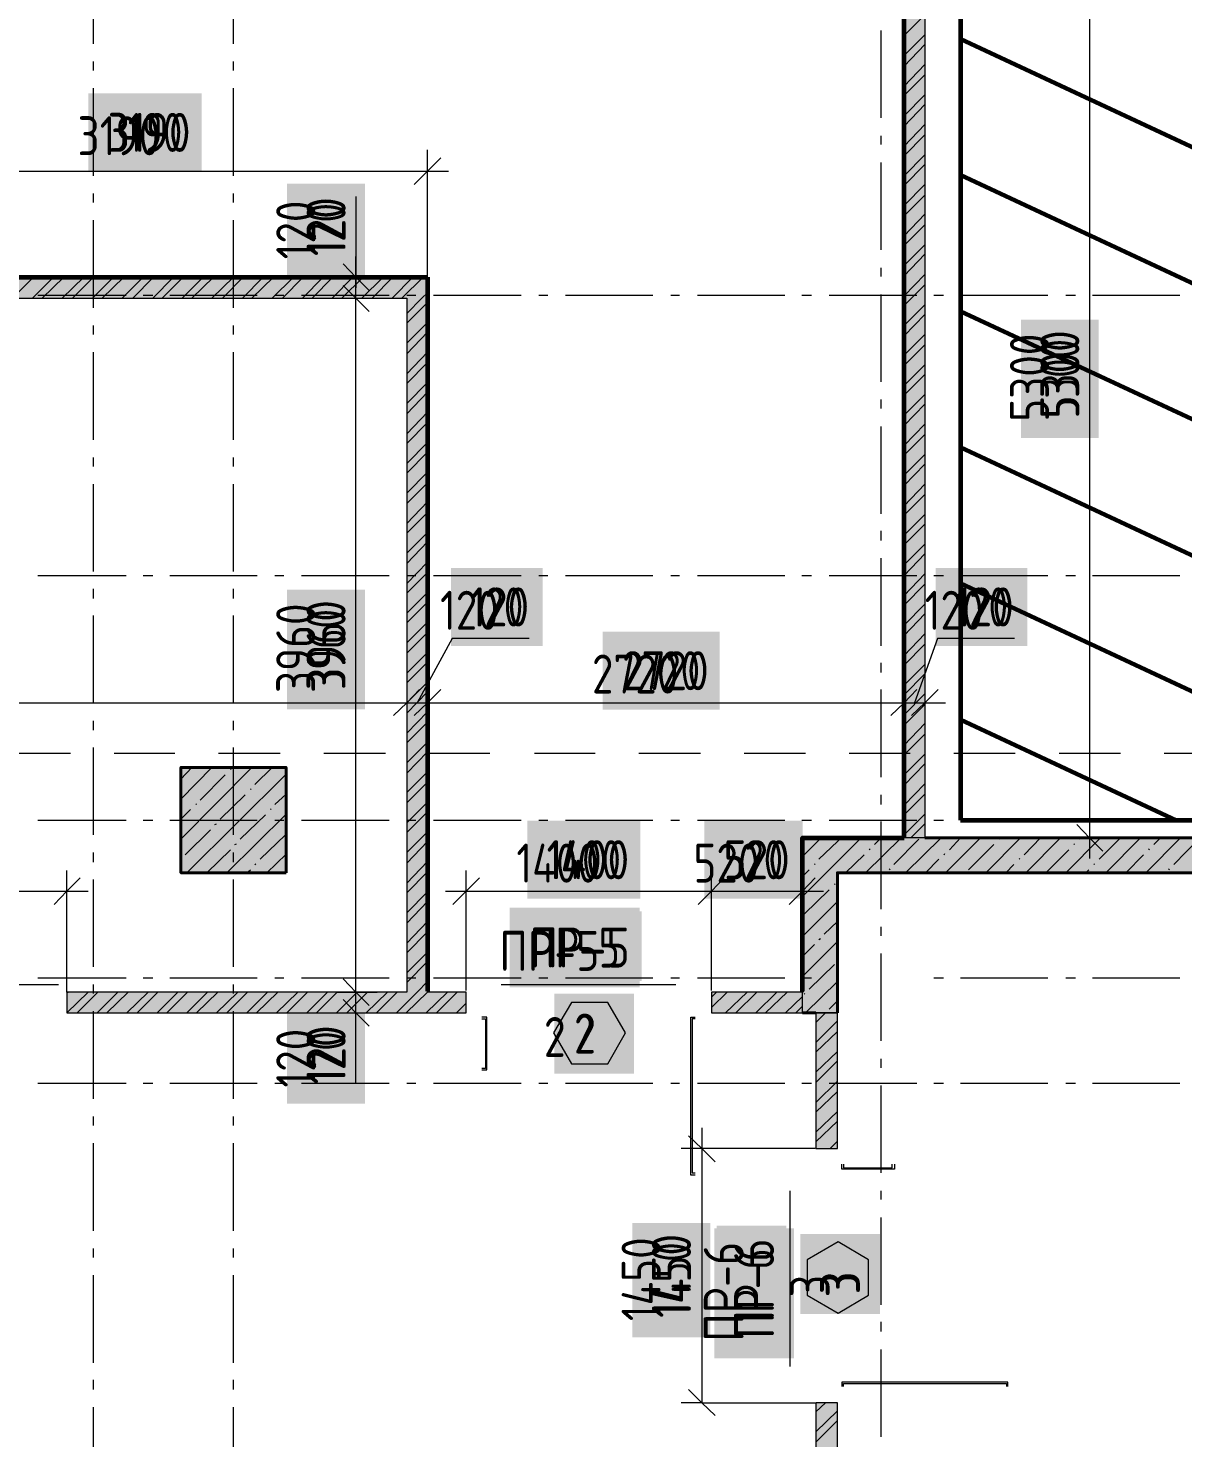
# Model space of a CAD drawing. Header units: millimetres. Extents: x -164500 to 426394, y -23753 to 102118.
# Drawn here: x -108898 to -102297, y 9044 to 17098 of the extents above; entities that cross this region are included whole.
import ezdxf

# ---------------------------------------------------------------- set-up
doc = ezdxf.new("R2010")
doc.units = ezdxf.units.MM
doc.layers.add('0) шлифовка', color=5, linetype='Continuous', lineweight=60)
doc.layers.add('192 подвал стенки 0.2м гидроиз', color=6, linetype='Continuous', lineweight=60)
doc.layers.add('PDF _Геометрия', color=7, linetype='Continuous', true_color=0x1f1f1f)
doc.layers.add('PDF _Сплошная заливка', color=7, linetype='Continuous', true_color=0xffffff)
doc.layers.add('PDF _Текст', color=7, linetype='Continuous')
doc.styles.get("Standard").update_dxf_attribs({"font": 'ГОСТ тип А.ttf'})
doc.styles.add('СПДС', font='ГОСТ тип А.ttf', dxfattribs={"width": 0.9})
doc.linetypes.add('зигзаг', pattern='A,0.00254,-5.08,[131,ltypeshp.shx,S=5.08,R=0,X=-5.08,Y=0],-10.16,[131,ltypeshp.shx,S=5.08,R=180,X=5.08,Y=0],-5.08', length=20.32254)

msp = doc.modelspace()

# ---------------------------------------------------------------- hatches: boundary and pattern name
at = {"layer": '0) шлифовка', "true_color": 0x2776bb}
h = msp.add_hatch(dxfattribs=at)
h.set_pattern_fill('ANSI31', color=152, scale=222, angle=110)
h.set_pattern_definition([(155, (205553.1, 26879), (-297.8825, -638.811), [])])
h.paths.add_polyline_path([(-103568.231, 12573.656), (-87622.634, 12573.656), (-87622.634, 27392.385), (-103568.231, 27392.385)])
at = {"layer": 'PDF _Сплошная заливка', "linetype": 'зигзаг', "transparency": 33554559}
h = msp.add_hatch(color=256, dxfattribs=at)
h.paths.add_polyline_path([(-103771.592, 17775.886), (-103890.193, 17775.886), (-103890.193, 12471.984), (-103771.592, 12471.984)])
h.paths.add_polyline_path([(-103890.193, 23448.35), (-103771.592, 23448.35), (-103771.592, 27464.403), (-103890.193, 27464.403)])
h.paths.add_polyline_path([(-103890.193, 17780.122), (-103771.592, 17780.122), (-103771.592, 23444.113), (-103890.193, 23444.113)])
h = msp.add_hatch(color=256, dxfattribs=at)
h.paths.add_polyline_path([(-109808.365, 15556.042), (-109808.365, 15674.66), (-113820.182, 15674.66), (-113820.182, 15556.042)])
h.paths.add_polyline_path([(-109799.892, 15674.66), (-109799.892, 15556.042), (-106614.162, 15556.042), (-106614.162, 15674.66)])
h = msp.add_hatch(color=256, dxfattribs=at)
h.paths.add_polyline_path([(-109774.474, 11472.207), (-109774.474, 11590.825), (-110278.599, 11590.825), (-110278.599, 11472.207)])
h.paths.add_polyline_path([(-104991.642, 11590.825), (-104991.642, 11472.207), (-104470.572, 11472.207), (-104470.572, 11590.825)])
h.paths.add_polyline_path([(-106393.872, 11472.207), (-106393.872, 11590.825), (-108677.261, 11590.825), (-108677.261, 11472.207)])
h = msp.add_hatch(color=256, dxfattribs=at)
h.paths.add_polyline_path([(-104394.318, 10696.956), (-104271.48, 10696.956), (-104271.48, 11472.207), (-104394.318, 11472.207)])
h.paths.add_polyline_path([(-104271.48, 9243.89), (-104394.318, 9243.89), (-104394.318, 8591.494), (-104271.48, 8591.494)])

# ---------------------------------------------------------------- linework, layer by layer
at = {"layer": '0) шлифовка'}
msp.add_lwpolyline([(-103568.231, 12573.656), (-87622.634, 12573.656), (-87622.634, 27392.385), (-103568.231, 27392.385)], close=True, dxfattribs=at)
at = {"layer": '192 подвал стенки 0.2м гидроиз'}
for points in [[(-103890.193, 15674.66), (-103890.193, 27383.913), (-113807.473, 27383.913), (-113807.473, 15674.66), (-106614.162, 15674.66)], [(-106614.162, 15674.66), (-106614.162, 11595.061)], [(-103890.193, 12471.984), (-103890.193, 15674.66)], [(-104470.572, 11595.061), (-104470.572, 12471.984), (-103890.193, 12471.984)]]:
    msp.add_lwpolyline(points, dxfattribs=at)
at = {"layer": 'PDF _Геометрия', "color": 7, "lineweight": 9}
for points in [[(-102831.107, 23566.967), (-102831.107, 17775.886), (-102831.107, 12353.366)], [(-108524.753, 17009.108), (-108524.753, 17508.996)], [(-107724.084, 17009.108), (-107724.084, 17508.996)], [(-104021.52, 16585.474), (-104021.52, 17085.362)], [(-108524.753, 16856.599), (-108524.753, 16907.436)], [(-107724.084, 16856.599), (-107724.084, 16907.436)], [(-108524.753, 16255.039), (-108524.753, 16754.927)], [(-107724.084, 16255.039), (-107724.084, 16754.927)], [(-104021.52, 16432.965), (-104021.52, 16483.801)], [(-106614.162, 15674.66), (-106614.162, 16280.457), (-106614.162, 16403.311)], [(-113930.327, 16280.457), (-109808.365, 16280.457), (-106495.544, 16280.457)], [(-104021.52, 15831.404), (-104021.52, 16331.293)], [(-108524.753, 16102.53), (-108524.753, 16153.366)], [(-107724.084, 16102.53), (-107724.084, 16153.366)], [(-107025.087, 16136.421), (-107025.087, 15695.841), (-107025.087, 15615.351)], [(-108524.753, 15500.97), (-108524.753, 16000.858)], [(-107724.084, 15500.97), (-107724.084, 16000.858)], [(-107025.087, 11349.353), (-107025.087, 11590.825), (-107025.087, 15556.042), (-107025.087, 15793.277)], [(-104021.52, 15678.896), (-104021.52, 15729.732)], [(-107130.996, 15674.66), (-107025.087, 15674.66), (-106902.233, 15674.66)], [(-108842.478, 15572.987), (-108338.353, 15572.987)], [(-108240.918, 15572.987), (-108185.845, 15572.987)], [(-108088.409, 15572.987), (-107588.521, 15572.987)], [(-107486.848, 15572.987), (-107436.012, 15572.987)], [(-107334.34, 15572.987), (-106834.452, 15572.987)], [(-107130.996, 15556.042), (-107025.087, 15556.042), (-106902.233, 15556.042)], [(-106732.779, 15572.987), (-106681.943, 15572.987)], [(-106580.271, 15572.987), (-106080.382, 15572.987)], [(-105978.71, 15572.987), (-105927.874, 15572.987)], [(-105826.202, 15572.987), (-105326.313, 15572.987)], [(-105224.641, 15572.987), (-105173.805, 15572.987)], [(-105072.133, 15572.987), (-104572.244, 15572.987)], [(-104474.808, 15572.987), (-104419.736, 15572.987)], [(-104318.064, 15572.987), (-103818.175, 15572.987)], [(-104021.52, 15077.335), (-104021.52, 15577.224)], [(-103720.739, 15572.987), (-103665.667, 15572.987)], [(-103568.231, 15572.987), (-103068.342, 15572.987)], [(-102966.67, 15572.987), (-102911.598, 15572.987)], [(-102814.162, 15572.987), (-102314.273, 15572.987)], [(-108524.753, 15348.461), (-108524.753, 15399.297)], [(-107724.084, 15348.461), (-107724.084, 15399.297)], [(-108524.753, 14746.9), (-108524.753, 15246.789)], [(-107724.084, 14746.9), (-107724.084, 15246.789)], [(-104021.52, 14924.827), (-104021.52, 14975.663)], [(-104021.52, 14323.266), (-104021.52, 14823.155)], [(-108524.753, 14594.392), (-108524.753, 14645.228)], [(-107724.084, 14594.392), (-107724.084, 14645.228)], [(-108524.753, 13992.831), (-108524.753, 14492.72)], [(-107724.084, 13992.831), (-107724.084, 14492.72)], [(-104021.52, 14170.758), (-104021.52, 14225.83)], [(-104021.52, 13569.197), (-104021.52, 14069.086)], [(-108842.478, 13971.65), (-108338.353, 13971.65)], [(-108240.918, 13971.65), (-108185.845, 13971.65)], [(-108088.409, 13971.65), (-107588.521, 13971.65)], [(-107486.848, 13971.65), (-107436.012, 13971.65)], [(-107334.34, 13971.65), (-106834.452, 13971.65)], [(-106732.779, 13971.65), (-106681.943, 13971.65)], [(-106580.271, 13971.65), (-106080.382, 13971.65)], [(-105978.71, 13971.65), (-105927.874, 13971.65)], [(-105826.202, 13971.65), (-105326.313, 13971.65)], [(-105224.641, 13971.65), (-105173.805, 13971.65)], [(-105072.133, 13971.65), (-104572.244, 13971.65)], [(-104474.808, 13971.65), (-104419.736, 13971.65)], [(-104318.064, 13971.65), (-103818.175, 13971.65)], [(-103720.739, 13971.65), (-103665.667, 13971.65)], [(-103568.231, 13971.65), (-103068.342, 13971.65)], [(-102966.67, 13971.65), (-102911.598, 13971.65)], [(-102814.162, 13971.65), (-102314.273, 13971.65)], [(-108524.753, 13840.323), (-108524.753, 13895.395)], [(-107724.084, 13840.323), (-107724.084, 13895.395)], [(-108524.753, 13238.762), (-108524.753, 13742.887)], [(-107724.084, 13238.762), (-107724.084, 13742.887)], [(-106033.783, 13611.56), (-106474.362, 13611.56), (-106673.471, 13242.999)], [(-103258.978, 13611.56), (-103699.557, 13611.56), (-103830.884, 13242.999)], [(-104021.52, 13416.689), (-104021.52, 13471.761)], [(-106732.779, 13353.144), (-106732.779, 13242.999), (-106732.779, 13124.381)], [(-106614.162, 13353.144), (-106614.162, 13242.999), (-106614.162, 13124.381)], [(-104021.52, 12819.364), (-104021.52, 13319.253)], [(-103890.193, 13353.144), (-103890.193, 13242.999), (-103890.193, 13124.381)], [(-103771.575, 13353.144), (-103771.575, 13242.999), (-103771.575, 13124.381)], [(-113930.327, 13242.999), (-106732.779, 13242.999), (-106614.162, 13242.999), (-103890.193, 13242.999), (-103652.958, 13242.999)], [(-108524.753, 13086.254), (-108524.753, 13141.326)], [(-107724.084, 13086.254), (-107724.084, 13141.326)], [(-108524.753, 12488.929), (-108524.753, 12988.818)], [(-107724.084, 12488.929), (-107724.084, 12988.818)], [(-104021.52, 12662.62), (-104021.52, 12717.692)], [(-108842.478, 12573.656), (-108338.353, 12573.656)], [(-108240.918, 12573.656), (-108185.845, 12573.656)], [(-108088.409, 12573.656), (-107588.521, 12573.656)], [(-107486.848, 12573.656), (-107436.012, 12573.656)], [(-107334.34, 12573.656), (-106834.452, 12573.656)], [(-106732.779, 12573.656), (-106681.943, 12573.656)], [(-106580.271, 12573.656), (-106080.382, 12573.656)], [(-105978.71, 12573.656), (-105927.874, 12573.656)], [(-105826.202, 12573.656), (-105326.313, 12573.656)], [(-105224.641, 12573.656), (-105173.805, 12573.656)], [(-105072.133, 12573.656), (-104572.244, 12573.656)], [(-104474.808, 12573.656), (-104419.736, 12573.656)], [(-104318.064, 12573.656), (-103818.175, 12573.656)], [(-104021.52, 12065.295), (-104021.52, 12565.184)], [(-103720.739, 12573.656), (-103665.667, 12573.656)], [(-103568.231, 12573.656), (-103068.342, 12573.656)], [(-102966.67, 12573.656), (-102911.598, 12573.656)], [(-102814.162, 12573.656), (-102314.273, 12573.656)], [(-102725.199, 12471.984), (-102831.107, 12471.984), (-102949.725, 12471.984)], [(-108524.753, 12332.185), (-108524.753, 12387.257)], [(-107724.084, 12332.185), (-107724.084, 12387.257)], [(-108677.261, 11590.825), (-108677.261, 12166.967), (-108677.261, 12285.585)], [(-106393.872, 11599.297), (-106393.872, 12166.967), (-106393.872, 12285.585)], [(-104991.642, 11599.297), (-104991.642, 12166.967), (-104991.642, 12285.585)], [(-104470.572, 12272.876), (-104470.572, 12166.967), (-104470.572, 12048.35)], [(-110397.216, 12166.967), (-109774.474, 12166.967), (-108554.407, 12166.967)], [(-108524.753, 11734.86), (-108524.753, 12234.749)], [(-107724.084, 11734.86), (-107724.084, 12234.749)], [(-106512.489, 12166.967), (-104991.642, 12166.967), (-104351.954, 12166.967)], [(-104021.52, 11912.787), (-104021.52, 11963.623)], [(-104021.52, 11311.226), (-104021.52, 11811.115)], [(-109727.874, 11633.188), (-108723.861, 11633.188)], [(-108842.478, 11671.315), (-108338.353, 11671.315)], [(-108524.753, 11582.352), (-108524.753, 11633.188)], [(-108240.918, 11671.315), (-108185.845, 11671.315)], [(-108088.409, 11671.315), (-107588.521, 11671.315)], [(-107724.084, 11582.352), (-107724.084, 11633.188)], [(-107486.848, 11671.315), (-107436.012, 11671.315)], [(-107334.34, 11671.315), (-106834.452, 11671.315)], [(-106732.779, 11671.315), (-106681.943, 11671.315)], [(-106580.271, 11671.315), (-106080.382, 11671.315)], [(-106194.764, 11633.188), (-105194.987, 11633.188)], [(-105978.71, 11671.315), (-105927.874, 11671.315)], [(-105826.202, 11671.315), (-105326.313, 11671.315)], [(-105224.641, 11671.315), (-105173.805, 11671.315)], [(-105072.133, 11671.315), (-104572.244, 11671.315)], [(-104474.808, 11671.315), (-104419.736, 11671.315)], [(-103720.739, 11671.315), (-103665.667, 11671.315)], [(-103568.231, 11671.315), (-103068.342, 11671.315)], [(-102966.67, 11671.315), (-102911.598, 11671.315)], [(-102814.162, 11671.315), (-102314.273, 11671.315)], [(-107130.996, 11590.825), (-107025.087, 11590.825), (-106902.233, 11590.825)], [(-107025.087, 11065.518), (-107025.087, 11506.098), (-107025.087, 11531.516)], [(-108524.753, 10980.791), (-108524.753, 11480.68)], [(-107724.084, 10980.791), (-107724.084, 11480.68)], [(-107130.996, 11472.207), (-107025.087, 11472.207), (-106902.233, 11472.207)], [(-104394.318, 11472.207), (-104271.464, 11472.207)], [(-104021.52, 11158.718), (-104021.52, 11209.554)], [(-108842.478, 11069.754), (-108338.353, 11069.754)], [(-108240.918, 11069.754), (-108185.845, 11069.754)], [(-108088.409, 11069.754), (-107588.521, 11069.754)], [(-107486.848, 11069.754), (-107436.012, 11069.754)], [(-107334.34, 11069.754), (-106834.452, 11069.754)], [(-106732.779, 11069.754), (-106681.943, 11069.754)], [(-106580.271, 11069.754), (-106080.382, 11069.754)], [(-105978.71, 11069.754), (-105927.874, 11069.754)], [(-105826.202, 11069.754), (-105326.313, 11069.754)], [(-105224.641, 11069.754), (-105173.805, 11069.754)], [(-105072.133, 11069.754), (-104572.244, 11069.754)], [(-104474.808, 11069.754), (-104419.736, 11069.754)], [(-104318.064, 11069.754), (-103818.175, 11069.754)], [(-104021.52, 10557.157), (-104021.52, 11057.045)], [(-103720.739, 11069.754), (-103665.667, 11069.754)], [(-103568.231, 11069.754), (-103068.342, 11069.754)], [(-102966.67, 11069.754), (-102911.598, 11069.754)], [(-102814.162, 11069.754), (-102314.273, 11069.754)], [(-108524.753, 10828.283), (-108524.753, 10879.119)], [(-107724.084, 10828.283), (-107724.084, 10879.119)], [(-105046.715, 10815.574), (-105046.715, 9243.89), (-105165.332, 9243.89)], [(-108524.753, 10226.722), (-108524.753, 10726.611)], [(-107724.084, 10226.722), (-107724.084, 10726.611)], [(-104398.554, 10696.956), (-105046.715, 10696.956), (-105165.332, 10696.956)], [(-104542.59, 9451.471), (-104542.59, 10455.485)], [(-104021.52, 10404.649), (-104021.52, 10455.485)], [(-104021.52, 9803.088), (-104021.52, 10302.976)], [(-108524.753, 10074.214), (-108524.753, 10125.05)], [(-107724.084, 10074.214), (-107724.084, 10125.05)], [(-108524.753, 9472.653), (-108524.753, 9972.542)], [(-107724.084, 9472.653), (-107724.084, 9972.542)], [(-104021.52, 9650.579), (-104021.52, 9705.652)], [(-104021.52, 9049.019), (-104021.52, 9548.907)], [(-108524.753, 9320.145), (-108524.753, 9375.217)], [(-107724.084, 9320.145), (-107724.084, 9375.217)], [(-108524.753, 8718.584), (-108524.753, 9218.472)], [(-107724.084, 8718.584), (-107724.084, 9218.472)], [(-105046.715, 9243.89), (-104398.554, 9243.89)]]:
    msp.add_lwpolyline(points, dxfattribs=at)
at = {"layer": 'PDF _Геометрия', "color": 16, "lineweight": 9, "true_color": 0x800000}
for points in [[(-103771.575, 17775.886), (-103771.575, 12471.984), (-103890.193, 12471.984), (-103890.193, 17775.886)], [(-109799.892, 15556.042), (-106732.779, 15556.042), (-106732.779, 11590.825), (-108677.261, 11590.825), (-108677.261, 11472.207), (-106393.872, 11472.207), (-106393.872, 11590.825), (-106614.162, 11590.825), (-106614.162, 15556.042), (-106614.162, 15674.66), (-109799.892, 15674.66)]]:
    msp.add_lwpolyline(points, dxfattribs=at)
at = {"layer": 'PDF _Геометрия', "color": 15, "lineweight": 9, "true_color": 0xa54a4a}
for points in [[(-103890.193, 17055.708), (-103771.575, 17174.325)], [(-103890.193, 16941.326), (-103771.575, 17059.944)], [(-103890.193, 16882.018), (-103771.575, 17004.872)], [(-103890.193, 16767.636), (-103771.575, 16890.49)], [(-103890.193, 16712.564), (-103771.575, 16831.181)], [(-103890.193, 16598.183), (-103771.575, 16716.8)], [(-103890.193, 16538.874), (-103771.575, 16661.728)], [(-103890.193, 16424.492), (-103771.575, 16547.346)], [(-103890.193, 16369.42), (-103771.575, 16488.038)], [(-103890.193, 16255.039), (-103771.575, 16373.656)], [(-103890.193, 16199.966), (-103771.575, 16318.584)], [(-103890.193, 16085.585), (-103771.575, 16204.203)], [(-103890.193, 16026.276), (-103771.575, 16144.894)], [(-103890.193, 15911.895), (-103771.575, 16034.749)], [(-103890.193, 15856.822), (-103771.575, 15975.44)], [(-103890.193, 15742.441), (-103771.575, 15861.059)], [(-103890.193, 15683.132), (-103771.575, 15805.986)], [(-108986.514, 15556.042), (-108867.896, 15674.66)], [(-108872.133, 15556.042), (-108753.515, 15674.66)], [(-108817.06, 15556.042), (-108694.206, 15674.66)], [(-108702.679, 15556.042), (-108579.825, 15674.66)], [(-108643.37, 15556.042), (-108524.753, 15674.66)], [(-108528.989, 15556.042), (-108410.371, 15674.66)], [(-108473.916, 15556.042), (-108351.063, 15674.66)], [(-108359.535, 15556.042), (-108240.918, 15674.66)], [(-108300.226, 15556.042), (-108181.609, 15674.66)], [(-108185.845, 15556.042), (-108067.228, 15674.66)], [(-108130.773, 15556.042), (-108012.155, 15674.66)], [(-108016.391, 15556.042), (-107897.774, 15674.66)], [(-107961.319, 15556.042), (-107838.465, 15674.66)], [(-107846.938, 15556.042), (-107724.084, 15674.66)], [(-107787.629, 15556.042), (-107669.011, 15674.66)], [(-107673.248, 15556.042), (-107554.63, 15674.66)], [(-107618.175, 15556.042), (-107495.321, 15674.66)], [(-107503.794, 15556.042), (-107380.94, 15674.66)], [(-107444.485, 15556.042), (-107325.867, 15674.66)], [(-107330.104, 15556.042), (-107211.486, 15674.66)], [(-107275.031, 15556.042), (-107156.414, 15674.66)], [(-107160.65, 15556.042), (-107042.032, 15674.66)], [(-107105.578, 15556.042), (-106982.724, 15674.66)], [(-106991.196, 15556.042), (-106868.342, 15674.66)], [(-106931.887, 15556.042), (-106813.27, 15674.66)], [(-106817.506, 15556.042), (-106698.889, 15674.66)], [(-106762.434, 15556.042), (-106639.58, 15674.66)], [(-103890.193, 15568.751), (-103771.575, 15691.605)], [(-103890.193, 15513.679), (-103771.575, 15632.296)], [(-106732.779, 15467.079), (-106648.052, 15556.042), (-106614.162, 15585.696)], [(-106732.779, 15412.006), (-106614.162, 15530.624)], [(-103890.193, 15399.297), (-103771.575, 15517.915)], [(-106732.779, 15297.625), (-106614.162, 15416.243)], [(-103890.193, 15339.989), (-103771.575, 15462.843)], [(-106732.779, 15238.316), (-106614.162, 15361.17)], [(-103890.193, 15229.844), (-103771.575, 15348.461)], [(-106732.779, 15123.935), (-106614.162, 15246.789)], [(-103890.193, 15170.535), (-103771.575, 15289.152)], [(-106732.779, 15068.863), (-106614.162, 15187.48)], [(-103890.193, 15056.154), (-103771.575, 15174.771)], [(-106732.779, 14954.481), (-106614.162, 15073.099)], [(-103890.193, 15001.081), (-103771.575, 15119.699)], [(-106732.779, 14895.173), (-106614.162, 15018.026)], [(-103890.193, 14886.7), (-103771.575, 15005.317)], [(-106732.779, 14780.791), (-106614.162, 14903.645)], [(-103890.193, 14827.391), (-103771.575, 14950.245)], [(-106732.779, 14725.719), (-106614.162, 14844.336)], [(-103890.193, 14713.01), (-103771.575, 14835.864)], [(-103890.193, 14657.937), (-103771.575, 14776.555)], [(-106732.779, 14611.338), (-106614.162, 14729.955)], [(-106732.779, 14556.265), (-106614.162, 14674.883)], [(-103890.193, 14543.556), (-103771.575, 14662.174)], [(-103890.193, 14484.247), (-103771.575, 14607.101)], [(-106732.779, 14441.884), (-106614.162, 14560.501)], [(-106732.779, 14382.575), (-106614.162, 14501.193)], [(-103890.193, 14369.866), (-103771.575, 14492.72)], [(-103890.193, 14314.793), (-103771.575, 14433.411)], [(-106732.779, 14268.194), (-106614.162, 14391.048)], [(-106732.779, 14213.121), (-106614.162, 14331.739)], [(-103890.193, 14200.412), (-103771.575, 14319.03)], [(-103890.193, 14145.34), (-103771.575, 14263.957)], [(-106732.779, 14098.74), (-106614.162, 14217.358)], [(-106732.779, 14039.431), (-106614.162, 14162.285)], [(-103890.193, 14030.958), (-103771.575, 14149.576)], [(-106732.779, 13925.05), (-106614.162, 14047.904)], [(-103890.193, 13971.65), (-103771.575, 14094.504)], [(-106732.779, 13869.977), (-106614.162, 13988.595)], [(-103890.193, 13857.268), (-103771.575, 13980.122)], [(-106732.779, 13755.596), (-106614.162, 13874.214)], [(-103890.193, 13802.196), (-103771.575, 13920.814)], [(-106732.779, 13700.524), (-106614.162, 13819.141)], [(-103890.193, 13687.815), (-103771.575, 13806.432)], [(-106732.779, 13586.142), (-106614.162, 13704.76)], [(-103890.193, 13628.506), (-103771.575, 13751.36)], [(-106732.779, 13526.834), (-106614.162, 13645.451)], [(-103890.193, 13514.125), (-103771.575, 13636.979)], [(-103890.193, 13459.052), (-103771.575, 13577.67)], [(-106732.779, 13412.452), (-106614.162, 13531.07)], [(-106732.779, 13357.38), (-106614.162, 13475.997)], [(-103890.193, 13344.671), (-103771.575, 13463.288)], [(-103890.193, 13289.598), (-103771.575, 13408.216)], [(-106732.779, 13242.999), (-106614.162, 13361.616)], [(-106732.779, 13183.69), (-106614.162, 13306.544)], [(-103890.193, 13175.217), (-103771.575, 13293.835)], [(-103890.193, 13115.908), (-103771.575, 13234.526)], [(-106732.779, 13069.309), (-106614.162, 13192.162)], [(-106732.779, 13014.236), (-106614.162, 13132.854)], [(-103890.193, 13001.527), (-103771.575, 13124.381)], [(-103890.193, 12946.455), (-103771.575, 13065.072)], [(-106732.779, 12899.855), (-106614.162, 13018.472)], [(-106732.779, 12840.546), (-106614.162, 12963.4)], [(-103890.193, 12832.073), (-103771.575, 12950.691)], [(-103890.193, 12772.764), (-103771.575, 12895.618)], [(-106732.779, 12730.401), (-106614.162, 12849.019)], [(-106732.779, 12671.092), (-106614.162, 12789.71)], [(-103890.193, 12658.383), (-103771.575, 12781.237)], [(-106732.779, 12556.711), (-106614.162, 12675.329)], [(-103890.193, 12603.311), (-103771.575, 12721.928)], [(-106732.779, 12501.639), (-106614.162, 12620.256)], [(-103890.193, 12488.929), (-103771.575, 12607.547)], [(-106732.779, 12387.257), (-106614.162, 12505.875)], [(-103852.066, 12471.984), (-103771.575, 12552.475)], [(-106732.779, 12327.948), (-106614.162, 12450.802)], [(-106732.779, 12213.567), (-106614.162, 12336.421)], [(-106732.779, 12158.495), (-106614.162, 12277.112)], [(-106732.779, 12044.113), (-106614.162, 12162.731)], [(-106732.779, 11984.805), (-106614.162, 12107.659)], [(-106732.779, 11870.423), (-106614.162, 11993.277)], [(-106732.779, 11815.351), (-106614.162, 11933.968)], [(-106732.779, 11700.97), (-106614.162, 11819.587)], [(-106732.779, 11645.897), (-106614.162, 11764.515)], [(-106792.088, 11472.207), (-106673.471, 11590.825), (-106614.162, 11650.133)], [(-108677.261, 11472.207), (-108554.407, 11590.825)], [(-108677.261, 11586.588), (-108668.788, 11590.825)], [(-108617.952, 11472.207), (-108499.335, 11590.825)], [(-108503.571, 11472.207), (-108384.953, 11590.825)], [(-108448.498, 11472.207), (-108325.644, 11590.825)], [(-108334.117, 11472.207), (-108211.263, 11590.825)], [(-108274.808, 11472.207), (-108156.191, 11590.825)], [(-108160.427, 11472.207), (-108041.809, 11590.825)], [(-108105.355, 11472.207), (-107986.737, 11590.825)], [(-107990.973, 11472.207), (-107872.356, 11590.825)], [(-107935.901, 11472.207), (-107813.047, 11590.825)], [(-107821.52, 11472.207), (-107698.666, 11590.825)], [(-107762.211, 11472.207), (-107643.593, 11590.825)], [(-107647.83, 11472.207), (-107529.212, 11590.825)], [(-107592.757, 11472.207), (-107469.903, 11590.825)], [(-107478.376, 11472.207), (-107355.522, 11590.825)], [(-107419.067, 11472.207), (-107300.449, 11590.825)], [(-107304.686, 11472.207), (-107186.068, 11590.825)], [(-107249.613, 11472.207), (-107130.996, 11590.825)], [(-107135.232, 11472.207), (-107016.614, 11590.825)], [(-107075.923, 11472.207), (-106957.306, 11590.825)], [(-106965.778, 11472.207), (-106842.924, 11590.825)], [(-106906.469, 11472.207), (-106787.852, 11590.825)], [(-106737.016, 11472.207), (-106614.162, 11590.825), (-106614.162, 11595.061)], [(-106622.634, 11472.207), (-106499.78, 11590.825)], [(-106563.326, 11472.207), (-106444.708, 11590.825)], [(-106448.944, 11472.207), (-106393.872, 11527.28)], [(-104991.642, 11561.17), (-104961.988, 11590.825)], [(-104991.642, 11501.861), (-104902.679, 11590.825)], [(-104911.152, 11472.207), (-104788.298, 11590.825)], [(-104851.843, 11472.207), (-104733.225, 11590.825)], [(-104737.462, 11472.207), (-104618.844, 11590.825)], [(-104682.389, 11472.207), (-104559.535, 11590.825)], [(-104568.008, 11472.207), (-104470.572, 11565.407)], [(-104508.699, 11472.207), (-104470.572, 11510.334)], [(-104394.318, 11417.135), (-104339.245, 11472.207)], [(-104394.318, 11302.753), (-104271.464, 11425.607)], [(-104394.318, 11247.681), (-104271.464, 11366.298)], [(-104394.318, 11133.3), (-104271.464, 11251.917)], [(-104394.318, 11073.991), (-104271.464, 11196.845)], [(-104394.318, 10959.61), (-104271.464, 11082.463)], [(-104394.318, 10904.537), (-104271.464, 11023.155)], [(-104394.318, 10790.156), (-104271.464, 10908.773)], [(-104394.318, 10735.083), (-104271.464, 10853.701)], [(-104313.827, 10696.956), (-104271.464, 10739.32)], [(-104394.318, 9193.054), (-104339.245, 9243.89)], [(-104394.318, 9078.673), (-104271.464, 9197.291)], [(-104394.318, 9019.364), (-104271.464, 9142.218)]]:
    msp.add_lwpolyline(points, dxfattribs=at)
at = {"layer": 'PDF _Геометрия', "color": 7, "lineweight": 18}
for points in [[(-106537.908, 16356.711), (-106614.162, 16280.457), (-106690.416, 16204.203)], [(-107097.105, 15750.914), (-107025.087, 15674.66), (-106948.833, 15598.406)], [(-107097.105, 15628.06), (-107025.087, 15556.042), (-106948.833, 15479.788)], [(-106660.762, 13319.253), (-106732.779, 13242.999), (-106809.034, 13170.981)], [(-106537.908, 13319.253), (-106614.162, 13242.999), (-106690.416, 13170.981)], [(-103818.175, 13319.253), (-103890.193, 13242.999), (-103966.447, 13170.981)], [(-103695.321, 13319.253), (-103771.575, 13242.999), (-103847.83, 13170.981)], [(-102754.853, 12395.73), (-102831.107, 12471.984), (-102903.125, 12548.238)], [(-108601.007, 12243.222), (-108677.261, 12166.967), (-108749.279, 12090.713)], [(-106317.618, 12243.222), (-106393.872, 12166.967), (-106470.126, 12090.713)], [(-104919.624, 12243.222), (-104991.642, 12166.967), (-105067.896, 12090.713)], [(-104398.554, 12243.222), (-104470.572, 12166.967), (-104546.826, 12090.713)], [(-107097.105, 11667.079), (-107025.087, 11590.825), (-106948.833, 11514.571)], [(-107097.105, 11548.461), (-107025.087, 11472.207), (-106948.833, 11395.953)], [(-104970.461, 10620.702), (-105046.715, 10696.956), (-105122.969, 10768.974)], [(-104970.461, 9171.873), (-105046.715, 9243.89), (-105122.969, 9320.145)]]:
    msp.add_lwpolyline(points, dxfattribs=at)
at = {"layer": 'PDF _Геометрия', "color": 8, "lineweight": 9, "true_color": 0x808080}
for points in [[(-109007.696, 12954.927), (-108656.079, 12954.927)], [(-108406.135, 12954.927), (-108058.755, 12954.927)], [(-107808.811, 12954.927), (-107457.194, 12954.927)], [(-107207.25, 12954.927), (-106855.633, 12954.927)], [(-106605.689, 12954.927), (-106258.309, 12954.927)], [(-106004.128, 12954.927), (-105656.748, 12954.927)], [(-105406.804, 12954.927), (-105055.187, 12954.927)], [(-104805.243, 12954.927), (-104453.627, 12954.927)], [(-104203.682, 12954.927), (-103856.302, 12954.927)], [(-103606.358, 12954.927), (-103254.741, 12954.927)], [(-103004.797, 12954.927), (-102653.181, 12954.927)], [(-102403.236, 12954.927), (-102051.62, 12954.927)]]:
    msp.add_lwpolyline(points, dxfattribs=at)
at = {"layer": 'PDF _Геометрия', "lineweight": 9}
for points in [[(-108024.864, 12692.274), (-107846.938, 12874.437)], [(-108024.864, 12463.511), (-107618.175, 12874.437)], [(-108024.864, 12806.655), (-107961.319, 12874.437)], [(-107990.973, 12272.876), (-107423.303, 12836.31)], [(-107914.719, 12688.038), (-107770.683, 12832.073)], [(-107741.029, 12861.728), (-107736.793, 12865.964)], [(-107601.23, 12777.001), (-107503.794, 12874.437)], [(-107626.648, 12747.346), (-107622.411, 12751.583)], [(-107940.137, 12662.62), (-107935.901, 12666.856)], [(-107800.338, 12577.893), (-107656.302, 12717.692)], [(-107486.848, 12662.62), (-107423.303, 12721.928)], [(-108024.864, 12577.893), (-107969.792, 12632.965)], [(-107762.211, 12272.876), (-107423.303, 12607.547)], [(-107685.957, 12463.511), (-107541.921, 12603.311)], [(-107512.267, 12632.965), (-107508.03, 12637.201)], [(-107999.446, 12374.548), (-107855.41, 12518.584)], [(-107829.992, 12548.238), (-107821.52, 12552.475)], [(-107571.575, 12349.13), (-107427.54, 12488.929)], [(-107876.592, 12272.876), (-107741.029, 12404.203)], [(-107715.611, 12433.857), (-107707.138, 12438.093)], [(-104470.572, 12366.076), (-104364.663, 12471.984)], [(-104470.572, 12137.313), (-104271.464, 12336.421), (-104135.901, 12471.984)], [(-104377.372, 12349.13), (-104271.464, 12450.802), (-104250.282, 12471.984)], [(-104110.483, 12272.876), (-103907.138, 12471.984)], [(-104089.301, 12404.203), (-104085.065, 12408.439)], [(-104059.647, 12433.857), (-104021.52, 12471.984)], [(-103949.502, 12319.476), (-103805.466, 12463.511)], [(-103881.72, 12272.876), (-103678.376, 12471.984)], [(-103652.958, 12272.876), (-103453.85, 12471.984)], [(-103631.776, 12404.203), (-103568.231, 12471.984)], [(-103521.631, 12289.821), (-103377.595, 12433.857)], [(-103424.195, 12272.876), (-103225.087, 12471.984)], [(-103347.941, 12463.511), (-103343.705, 12467.748)], [(-103203.905, 12374.548), (-103110.706, 12471.984)], [(-103195.433, 12272.876), (-102996.324, 12471.984)], [(-103081.051, 12272.876), (-102949.725, 12404.203)], [(-102966.67, 12272.876), (-102767.562, 12471.984)], [(-102920.07, 12433.857), (-102915.834, 12438.093)], [(-102890.416, 12463.511), (-102881.943, 12471.984)], [(-102776.035, 12349.13), (-102653.181, 12471.984)], [(-102737.908, 12272.876), (-102538.799, 12471.984)], [(-102509.145, 12272.876), (-102310.037, 12471.984)], [(-102492.2, 12404.203), (-102487.963, 12408.439)], [(-102462.545, 12433.857), (-102424.418, 12471.984)], [(-102348.164, 12319.476), (-102208.365, 12463.511)], [(-108024.864, 12349.13), (-108024.864, 12353.366)], [(-107601.23, 12319.476), (-107596.993, 12323.712)], [(-107533.448, 12272.876), (-107423.303, 12378.785)], [(-104402.79, 12319.476), (-104398.554, 12323.712)], [(-104224.864, 12272.876), (-104118.955, 12374.548)], [(-103767.339, 12272.876), (-103691.085, 12349.13)], [(-103661.43, 12374.548), (-103657.194, 12383.021)], [(-103233.56, 12349.13), (-103229.323, 12353.366)], [(-102805.689, 12319.476), (-102801.453, 12323.712)], [(-102623.526, 12272.876), (-102521.854, 12374.548)], [(-107647.83, 12272.876), (-107626.648, 12289.821)], [(-104470.572, 12251.694), (-104432.445, 12289.821)], [(-103974.92, 12289.821), (-103970.683, 12294.058)], [(-103309.814, 12272.876), (-103263.214, 12319.476)], [(-102852.289, 12272.876), (-102835.343, 12289.821)], [(-102377.818, 12289.821), (-102373.582, 12294.058)], [(-104462.099, 12035.641), (-104318.064, 12175.44)], [(-104288.409, 12205.094), (-104284.173, 12209.331)], [(-104470.572, 11908.55), (-104271.464, 12107.659)], [(-104347.718, 11921.259), (-104271.464, 11993.277)], [(-104470.572, 11679.788), (-104271.464, 11878.896)], [(-104470.572, 11794.169), (-104402.79, 11861.951)], [(-104377.372, 11891.605), (-104368.9, 11895.841)], [(-104432.445, 11607.77), (-104288.409, 11747.569)], [(-104453.627, 11472.207), (-104271.464, 11650.133)], [(-104462.099, 11578.116), (-104457.863, 11582.352)], [(-104318.064, 11493.389), (-104271.464, 11539.989)]]:
    msp.add_lwpolyline(points, dxfattribs=at)
at = {"layer": 'PDF _Геометрия', "color": 7, "lineweight": 40}
msp.add_lwpolyline([(-107423.303, 12272.876), (-107423.303, 12874.437), (-108024.864, 12874.437), (-108024.864, 12272.876)], close=True, dxfattribs=at)
for points in [[(-103890.193, 12471.984), (-104271.464, 12471.984), (-104470.572, 12471.984), (-104470.572, 11590.825)], [(-104271.464, 11472.207), (-104271.464, 12272.876), (-102021.966, 12272.876), (-102021.966, 12471.984), (-103771.575, 12471.984)], [(-104470.572, 11472.207), (-104394.318, 11472.207)]]:
    msp.add_lwpolyline(points, dxfattribs=at)
at = {"layer": 'PDF _Геометрия', "color": 7, "lineweight": 9}
for points in [[(-105792.311, 11531.516), (-105893.983, 11357.826), (-105792.311, 11179.899), (-105584.73, 11179.899), (-105483.058, 11357.826), (-105584.73, 11531.516)], [(-104445.154, 9858.16), (-104267.228, 9756.488), (-104093.537, 9858.16), (-104093.537, 10061.505), (-104267.228, 10163.177), (-104445.154, 10061.505)]]:
    msp.add_lwpolyline(points, close=True, dxfattribs=at)
at = {"layer": 'PDF _Геометрия', "color": 16, "lineweight": 9, "true_color": 0x800000}
for points in [[(-104470.572, 11590.825), (-104991.642, 11590.825), (-104991.642, 11472.207), (-104470.572, 11472.207)], [(-104394.318, 11472.207), (-104394.318, 10696.956), (-104271.464, 10696.956), (-104271.464, 11472.207)], [(-104394.318, 9243.89), (-104394.318, 8591.494), (-104271.464, 8591.494), (-104271.464, 9243.89)]]:
    msp.add_lwpolyline(points, close=True, dxfattribs=at)
at = {"layer": 'PDF _Геометрия', "color": 7, "lineweight": 9, "true_color": 0xffffff}
for points in [[(-106304.909, 11146.009), (-106275.254, 11146.009), (-106275.254, 11446.789), (-106304.909, 11446.789)], [(-106304.909, 11438.316), (-106283.727, 11438.316), (-106283.727, 11154.481), (-106304.909, 11154.481)], [(-105084.842, 10544.448), (-105110.26, 10544.448), (-105110.26, 11446.789), (-105084.842, 11446.789)], [(-105084.842, 11438.316), (-105101.787, 11438.316), (-105101.787, 10557.157), (-105084.842, 10557.157)], [(-103945.265, 10607.993), (-103945.265, 10578.339), (-104246.046, 10578.339), (-104246.046, 10607.993)], [(-104237.573, 10607.993), (-104237.573, 10586.811), (-103957.974, 10586.811), (-103957.974, 10607.993)], [(-103297.105, 9337.09), (-103297.105, 9362.508), (-104246.046, 9362.508), (-104246.046, 9337.09)], [(-104237.573, 9337.09), (-104237.573, 9354.035), (-103305.578, 9354.035), (-103305.578, 9337.09)]]:
    msp.add_lwpolyline(points, dxfattribs=at)
at = {"layer": 'PDF _Сплошная заливка', "linetype": 'зигзаг', "lineweight": 9, "transparency": 33554559}
for points in [[(-108444.262, 16704.091), (-108444.262, 16322.82), (-107969.809, 16704.091), (-107969.809, 16322.82)], [(-106033.783, 12052.586), (-106033.783, 11654.37), (-105673.71, 12052.586), (-105673.71, 11654.37)], [(-105686.403, 12052.586), (-105686.403, 11654.37), (-105542.383, 12052.586), (-105542.383, 11654.37)], [(-105542.367, 12052.586), (-105542.367, 11654.37), (-105389.875, 12052.586), (-105389.875, 11654.37)], [(-104961.988, 10256.377), (-104961.988, 10103.868), (-104563.772, 10256.377), (-104563.772, 10103.868)], [(-104961.988, 10103.868), (-104961.988, 9959.832), (-104563.772, 10103.868), (-104563.772, 9959.832)], [(-104961.988, 9972.542), (-104961.988, 9612.452), (-104563.772, 9972.542), (-104563.772, 9612.452)]]:
    msp.add_solid(points, dxfattribs=at)
at = {"layer": 'PDF _Сплошная заливка', "linetype": 'зигзаг', "lineweight": 5, "transparency": 33554559}
for points in [[(-106732.779, 15556.042), (-106732.779, 11590.825), (-106614.178, 15556.042), (-106614.178, 11590.825)], [(-108024.864, 12874.437), (-108024.864, 12272.876), (-107423.32, 12874.437), (-107423.32, 12272.876)], [(-104470.572, 12471.984), (-104470.572, 11472.207), (-104271.48, 12471.984), (-104271.48, 11472.207)], [(-104271.464, 12471.984), (-104271.464, 12272.876), (-102021.983, 12471.984), (-102021.983, 12272.876)]]:
    msp.add_solid(points, dxfattribs=at)

# ---------------------------------------------------------------- texts
at = {"linetype": 'зигзаг', "attachment_point": 4, "style": 'СПДС', "bg_fill": 1, "box_fill_scale": 1.5, "bg_fill_color": 7, "bg_fill_true_color": 16777215, "bg_fill_transparency": 0}
for s, insert, char_height in [('3190', (-108441.426, 16502.651), 222.8704), ('120', (-106369.777, 13791.282), 222.8704), ('120', (-103599.088, 13791.282), 222.8704), ('2720', (-105501.288, 13426.941), 222.8704), ('1400', (-105933.412, 12346.631), 222.8704), ('520', (-104920.878, 12346.631), 222.8704), ('ПР-5', (-106030.852, 11844.789), 227.9894), ('2', (-105776.663, 11353.351), 227.989)]:
    msp.add_mtext(s, dxfattribs=dict(at, insert=insert, char_height=char_height))
at = {"linetype": 'зигзаг', "attachment_point": 4, "rotation": 90, "style": 'СПДС', "bg_fill": 1, "box_fill_scale": 1.5, "bg_fill_color": 7, "bg_fill_true_color": 16777215, "bg_fill_transparency": 0}
for s, insert, char_height in [('120', (-107194.468, 15796.568), 222.8704), ('5300', (-103000.324, 14868.78), 222.8704), ('3960', (-107194.468, 13318.21), 222.8704), ('120', (-107194.468, 11064.389), 222.8704), ('1450', (-105220.254, 9729.889), 222.8704), ('ПР-6', (-104748.068, 9611.265), 227.9894), ('3', (-104256.634, 9865.456), 227.989)]:
    msp.add_mtext(s, dxfattribs=dict(at, insert=insert, char_height=char_height))
at = {"layer": 'PDF _Текст', "linetype": 'зигзаг', "attachment_point": 4}
for s, insert, char_height in [('3190', (-108614.868, 16483.499), 222.8704), ('3190', (-108441.426, 16502.651), 222.8704), ('120', (-106543.218, 13772.13), 222.8704), ('120', (-106369.777, 13791.282), 222.8704), ('120', (-103772.529, 13772.13), 222.8704), ('120', (-103599.088, 13791.282), 222.8704), ('2720', (-105501.288, 13426.941), 222.8704), ('2720', (-105674.729, 13407.789), 222.8704), ('1400', (-106106.854, 12327.478), 222.8704), ('1400', (-105933.412, 12346.631), 222.8704), ('520', (-105094.32, 12327.478), 222.8704), ('520', (-104920.878, 12346.631), 222.8704), ('ПР-5', (-106204.294, 11825.637), 227.9894), ('ПР-5', (-106030.852, 11844.789), 227.9894), ('2', (-105950.105, 11334.199), 227.989), ('2', (-105776.663, 11353.351), 227.989)]:
    msp.add_mtext(s, dxfattribs=dict(at, insert=insert, char_height=char_height))
at = {"layer": 'PDF _Текст', "linetype": 'зигзаг', "attachment_point": 4, "rotation": 90}
for s, insert, char_height in [('120', (-107194.468, 15796.568), 222.8704), ('120', (-107367.909, 15777.416), 222.8704), ('5300', (-103173.765, 14849.628), 222.8704), ('5300', (-103000.324, 14868.78), 222.8704), ('3960', (-107367.909, 13299.058), 222.8704), ('3960', (-107194.468, 13318.21), 222.8704), ('120', (-107367.909, 11045.237), 222.8704), ('120', (-107194.468, 11064.389), 222.8704), ('1450', (-105393.695, 9710.737), 222.8704), ('1450', (-105220.254, 9729.889), 222.8704), ('ПР-6', (-104748.068, 9611.265), 227.9894), ('ПР-6', (-104921.509, 9592.113), 227.9894), ('3', (-104430.076, 9846.304), 227.989), ('3', (-104256.634, 9865.456), 227.989)]:
    msp.add_mtext(s, dxfattribs=dict(at, insert=insert, char_height=char_height))

doc.saveas('drawing.dxf')
